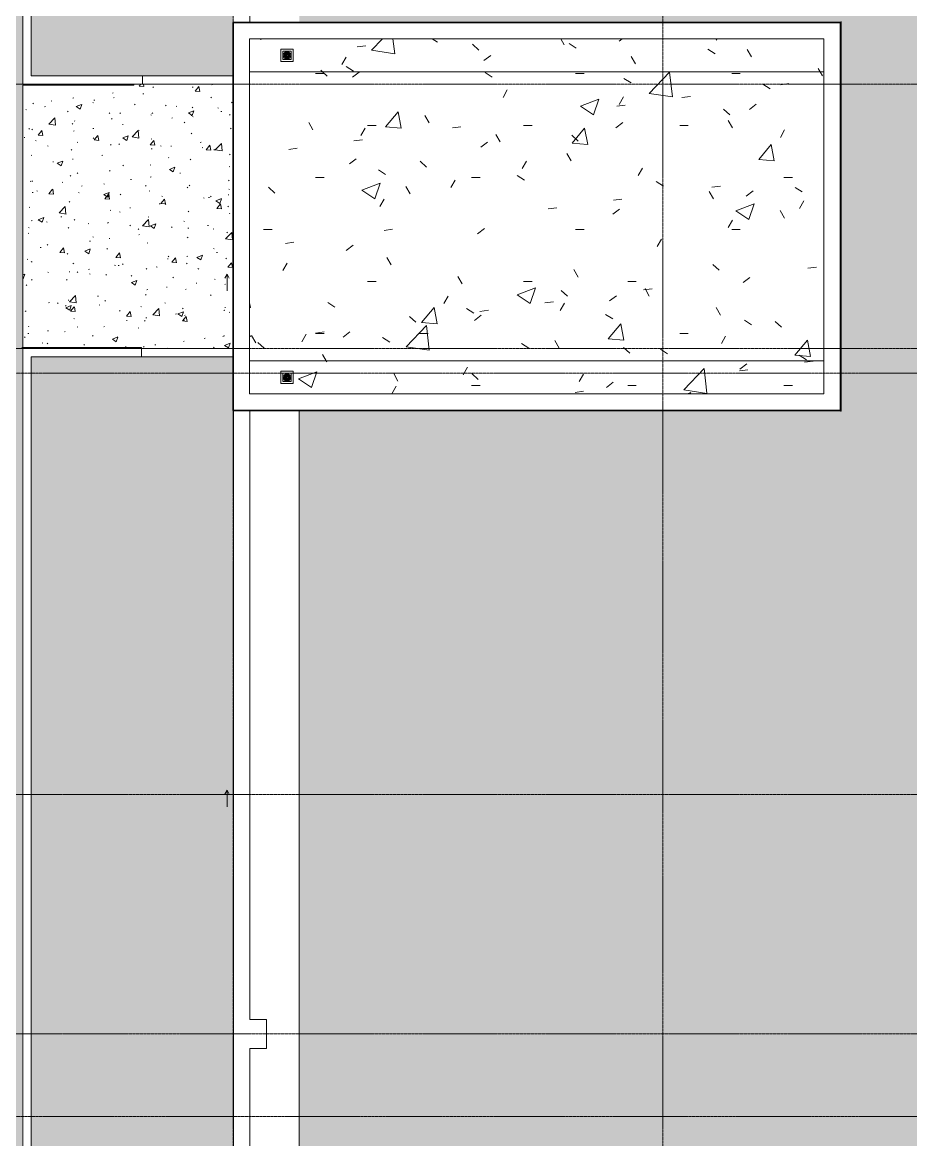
# Model space of a CAD drawing. Header units: millimetres. Extents: x 5117 to 246734, y -48177 to 129208.
# Drawn here: x 31099 to 41853, y 24256 to 37787 of the extents above; entities that cross this region are included whole.
import ezdxf

# ---------------------------------------------------------------- set-up
doc = ezdxf.new("R2010")
doc.units = ezdxf.units.MM
doc.linetypes.add('Grid Line', pattern=[22.225, 12.7, -3.175, 3.175, -3.175])
for name, color, linetype, lineweight in [('0-1', 7, 'Continuous', 5), ('A-DETL-WIDE', 214, 'Continuous', 35), ('A-FLOR', 192, 'Continuous', 9), ('A-FLOR-1', 7, 'Continuous', 9), ('A-FLOR-PATT', 8, 'Continuous', 9), ('A-FLOR-PATT-2', 9, 'Continuous', 9), ('A-FLOR-PATT-3', 10, 'Continuous', 9), ('A-GLAZ', 151, 'Continuous', 9), ('A-WALL', 113, 'Continuous', 9), ('I-WALL', 2, 'Continuous', 9), ('M-EQPM', 50, 'Continuous', 9), ('S-BEAM-1', 7, 'Continuous', 9), ('S-COLS-1', 7, 'Continuous', 9), ('S-GRID-1', 1, 'Grid Line', 9)]:
    doc.layers.add(name, color=color, linetype=linetype, lineweight=lineweight)
pattern_1 = [(0, (0, 0), (2519.68, 629.92), [103.937, -1785.823, 103.937, -1785.823, -10078.72]), (0, (0, 0), (2519.68, 629.92), [-3779.52, 103.937, -3675.583, 103.937, -1785.823, -4409.44]), (0, (0, 0), (2519.68, 629.92), [-9448.8, 103.937, -1155.903, 103.937, -3045.663]), (120, (944.9, 314.96), (-1805.3667, 1867.147), [103.937, -1785.823, 103.937, -11864.543]), (120, (944.9, 314.96), (-1805.3667, 1867.147), [-1993.697, -1785.823, 103.937, -3675.583, -6299.2]), (120, (944.9, 314.96), (-1805.3667, 1867.147), [-7559.04, 103.937, -1785.823, 103.937, -4305.503]), (120, (944.9, 314.96), (-1805.3667, 1867.147), [-9552.737, -1155.903, 103.937, -3045.663]), (240, (1259.84, 1574.8), (-714.3133, -2497.067), [103.937, -1785.823, 103.937, -11864.543]), (240, (1259.84, 1574.8), (-714.3133, -2497.067), [-1993.697, -1785.823, 103.937, -3675.583, -6299.2]), (240, (1259.84, 1574.8), (-714.3133, -2497.067), [-7559.04, 103.937, -1785.823, 103.937, -4305.503]), (240, (1259.84, 1574.8), (-714.3133, -2497.067), [-9552.737, -1155.903, 103.937, -3045.663])]
pattern_2 = [(50, (0, 0), (2259.083, -197.644), [236.22, -2598.42]), (355, (0, 0), (-437.01, 2369.104), [188.976, -2078.736]), (100.451, (188.3, -16.5), (1822.088, 2171.446), [200.756, -2208.317]), (46.184, (0, 630), (3361.38, -521.33), [354.33, -3897.63]), (96.636, (280, 586.5), (2943.79, 3068.1), [301.134, -3312.475]), (351.184, (0, 630), (2943.82, 3068.07), [283.464, -3118.104]), (21, (315, 472.4), (1880.018, -1268.089), [236.22, -2598.42]), (326, (315, 472.4), (766.346, 2283.932), [188.976, -2078.736]), (71.451, (471.6, 366.8), (2646.372, 1015.824), [200.756, -2208.317]), (37.5, (0, 0), (38.299, 1048.482), [103.937, -1949.602, 103.937, -2006.295, -2086.61]), (37.5, (0, 0), (38.299, 1048.482), [-4163.77, 103.937, -1982.673]), (7.5, (0, 0), (828.564, 1242.239), [103.937, -1099.21, 103.937, -1902.358, -795.274]), (7.5, (0, 0), (828.564, 1242.239), [-3209.442, 103.937, -691.337]), (327.5, (-702.4, 0), (1681.327, -71.0387), [103.937, -683.463, 103.937, -2352.751, -3259.836]), (327.5, (-702.4, 0), (1681.327, -71.0387), [-3244.088, 103.937, -3155.9]), (317.5, (-1017.3, 0), (1836.803, 315.291), [103.937, -919.683, 103.937, -1527.556, -2314.956]), (317.5, (-1017.3, 0), (1836.803, 315.291), [-2655.113, 103.937, -2211.02])]

# ---------------------------------------------------------------- blocks, each defined once
blk = doc.blocks.new('NCV_TKTC_KET CAU_rvt-1-TKCS_MB TỔNG THỂ MÁI')
at = {"layer": 'A-FLOR-1'}
for p, q in [((33653, 33087), (33653, 17237)), ((34451, 18037), (34451, 33087))]:
    blk.add_line(p, q, dxfattribs=at)
at = {"layer": 'S-BEAM-1'}
for p, q in [((33851, 37787), (33851, 40237)), ((33653, 33087), (33653, 25712)), ((33853, 25712), (33853, 33087)), ((33653, 25362), (33653, 17587)), ((33853, 17587), (33853, 25362))]:
    blk.add_line(p, q, dxfattribs=at)
at = {"layer": 'S-COLS-1'}
for p, q in [((33653, 25362), (33653, 25712)), ((33853, 25712), (34053, 25712)), ((34053, 25712), (34053, 25362)), ((34053, 25362), (33853, 25362))]:
    blk.add_line(p, q, dxfattribs=at)
blk = doc.blocks.new('THU NUOC - THU NUOC-1275255-TKCS_MB TỔNG THỂ MÁI')
at = {"layer": 'M-EQPM'}
for p, q in [((-66, -71), (-66, 79)), ((-66, 79), (84, 79)), ((59, 54), (-41, 54)), ((-41, 54), (-41, -46)), ((-23, 20), (41, 20)), ((41, 14), (-23, 14)), ((-23, 7), (1, 7)), ((1, 1), (-23, 1)), ((-11, 32), (28, 32)), ((28, 26), (-11, 26)), ((-1, 44), (19, 44)), ((19, 38), (-1, 38)), ((1, 7), (1, 1)), ((17, 1), (17, 7)), ((17, 7), (41, 7)), ((41, 1), (17, 1)), ((59, -46), (59, 54)), ((84, 79), (84, -71)), ((84, -71), (-66, -71)), ((-41, -46), (59, -46)), ((-23, -5), (41, -5)), ((41, -11), (-23, -11)), ((-11, -17), (28, -17)), ((28, -23), (-11, -23)), ((-1, -30), (19, -30)), ((19, -36), (-1, -36))]:
    blk.add_line(p, q, dxfattribs=at)
for centre, radius, start, end in [((9, 4), 45, 0, 180), ((9, 4), 45, 360, 180), ((9, 4), 45, 180, 0), ((9, 4), 45, 180, 360), ((-23, 17), 3, 90, 270), ((-23, 4), 3, 90, 270), ((-11, 29), 3, 90, 270), ((-1, 41), 3, 90, 270), ((19, 41), 3, 270, 90), ((28, 29), 3, 270, 90), ((41, 17), 3, 270, 90), ((41, 4), 3, 270, 90), ((-23, -8), 3, 90, 270), ((-11, -20), 3, 90, 270), ((-1, -33), 3, 90, 270), ((19, -33), 3, 270, 90), ((28, -20), 3, 270, 90), ((41, -8), 3, 270, 90)]:
    blk.add_arc(centre, radius, start, end, dxfattribs=at)
blk = doc.blocks.new('1_FAMILY RVT - W01-WxH 1400x1400xmm-411185-TKCS_MB TỔNG THỂ MÁI')
at = {"layer": 'A-GLAZ'}
for q in [(299.2, -146.99), (299.2, -197.79), (451.6, -172.39)]:
    blk.add_line((248.4, -172.39), q, dxfattribs=at)
blk = doc.blocks.new('1_FAMILY RVT - W01-WxH 1000x3200-3541590-TKCS_MB TỔNG THỂ MÁI')
at = {"layer": 'A-GLAZ'}
for q in [(749.2, -146.99), (749.2, -197.79), (901.6, -172.39)]:
    blk.add_line((698.4, -172.39), q, dxfattribs=at)

msp = doc.modelspace()

# ---------------------------------------------------------------- hatches: boundary and pattern name
at = {"layer": 'A-FLOR-PATT'}
h = msp.add_hatch(dxfattribs=at)
h.set_pattern_fill('FP_14', color=256, style=0, pattern_type=2)
h.set_pattern_definition([(0, (236.2, 15.75), (787.4, 787.4), [118.11, -23.622, 31.496, -23.622, -590.55]), (0, (236.2, 15.75), (787.4, 787.4), [-196.85, 118.11, -472.44]), (0, (196.85, 39.4), (787.4, 787.4), [78.74, -59.055, 118.11, -59.055, -472.44]), (0, (196.85, 39.4), (787.4, 787.4), [-314.96, 78.74, -393.7]), (0, (472.44, 354.3), (787.4, 787.4), [98.425, -39.37, 98.425, -551.18]), (0, (78.74, 511.8), (787.4, 787.4), [39.37, -78.74, 39.37, -629.92]), (90, (157.5, 511.8), (-787.4, 787.4), [70.866, -716.534]), (90, (393.7, 39.4), (-787.4, 787.4), [78.74, -708.66]), (90, (590.55, 354.3), (-787.4, 787.4), [78.74, -708.66]), (45, (496.06, 31.5), (0, 787.4002), [78.74, -1034.812]), (135, (291.34, 31.5), (-787.4002, 6e-14), [78.74, -1034.812]), (63.435, (472.44, 35.43), (-0.0007, 787.4), [78.74, -1681.94]), (75.964, (433.07, 39.37), (-0.00383, 787.3999), [78.74, -3167.793]), (75.964, (629.92, 354.33), (-0.00383, 787.3999), [62.992, -3183.541]), (75.964, (173.23, 511.81), (-0.00383, 787.3999), [55.118, -3191.415]), (104.036, (354.33, 39.37), (0.00383, 787.3999), [78.74, -3167.793]), (104.036, (551.18, 354.33), (0.00383, 787.3999), [62.992, -3183.541]), (104.036, (141.73, 511.81), (0.00383, 787.3999), [55.118, -3191.415]), (116.565, (314.96, 35.43), (0.0007, 787.4), [78.74, -1681.939])])
h.paths.add_polyline_path([(32281.7, 17336.9), (33652.6, 17337), (33650.6, 33737.4), (31203.5, 33737.4), (31203.5, 18236.9), (31211.1, 18125), (31232.5, 18014.4), (31254, 17939.7), (31292.6, 17846.4), (31341.4, 17758.1), (31399.9, 17675.8), (31480, 17589), (31547.2, 17529.8), (31624.7, 17474.9), (31713, 17426.1), (31806.2, 17387.4), (31903.2, 17359.5), (32002.7, 17342.6), (32103.5, 17336.9)])
h.paths.add_polyline_path([(31203.5, 37137.4), (33650.6, 37139.9), (33652.6, 78236.9), (35752.6, 78236.9), (35752.6, 79036.9), (38152.6, 79036.9), (38152.6, 78236.9), (41852.6, 78236.9), (41852.6, 78245.3), (42252.6, 78245.3), (42252.6, 78636.9), (42242.6, 78636.9), (42242.6, 78646.9), (42552.6, 78648.6), (42552.6, 79236.9), (35986, 79234), (35855.3, 79230.6), (35581.2, 79208.4), (35361.5, 79180.4), (35052.5, 79121.6), (34875.3, 79080.5), (34636.6, 79012.2), (34401.7, 78931.9), (34171.2, 78839.8), (33945.6, 78736.2), (33725.5, 78621.2), (33510, 78494.3), (33296.5, 78353), (33092.2, 78202), (32897.2, 78041.7), (32711.6, 77872.5), (32535.6, 77694.7), (32369.5, 77508.9), (32213.4, 77315.4), (32067.7, 77114.8), (31932.5, 76907.4), (31806.3, 76690.2), (31693.9, 76472.3), (31583.6, 76226.6), (31502.6, 76021.4), (31423.8, 75788.4), (31356.8, 75551.8), (31301.8, 75312.4), (31258.9, 75070.6), (31228.2, 74827), (31209.7, 74582.3), (31203.5, 74336.9), (31203.5, 62086.3), (31212.6, 61995.9), (31234, 61917.3), (31258, 61859.3), (31310.6, 61778.9), (31349.9, 61732.8), (31409.6, 61681.8), (31476.5, 61640.8), (31549, 61610.8), (31625.3, 61592.5), (31703.5, 61586.3), (32403.5, 61586.3), (32403.5, 40886.3), (31664.3, 40883.3), (31618.1, 40878.5), (31534.5, 40855.8), (31476.5, 40831.8), (31396, 40779.3), (31349.9, 40739.9), (31299, 40680.2), (31258, 40613.3), (31228, 40540.8), (31209.7, 40464.6), (31203.5, 40386.3), (31203.5, 37743.9)])
h.paths.add_polyline_path([(54507.4, 78236.9), (62552.6, 78236.9), (62432.4, 78384.4), (62310.9, 78513.5), (62159.2, 78651), (62042, 78744.4), (61896, 78845), (61742.9, 78935.1), (61583.3, 79014.3), (61418.9, 79081.8), (61250.4, 79137.3), (61078.8, 79180.8), (60904.8, 79211.9), (60681.2, 79232.3), (60552.6, 79236.9), (46052.6, 79236.9), (46052.6, 78636.9), (46362.6, 78636.9), (46362.6, 78245.3), (46762.4, 78245.3), (46762.4, 78236.9), (54152.6, 78236.9)])
at = {"layer": 'A-FLOR-PATT-2'}
h = msp.add_hatch(dxfattribs=at)
h.set_pattern_fill('FP_1', color=256, style=0, pattern_type=2)
h.set_pattern_definition(pattern_1)
h.paths.add_polyline_path([(116902.6, 18036.9), (126450.6, 18036.9), (126450.6, 33076.9), (119902.6, 33076.9), (119902.6, 37786.9), (126450.6, 37786.9), (126450.6, 77435.3), (119062.6, 77435.3), (119062.6, 70736.9), (114152.6, 70736.9), (114152.6, 77435.3), (106750.6, 77435.3), (106750.6, 70561.9), (108250.6, 70561.9), (108250.6, 54161.9), (112852.7, 54161.9), (112852.7, 53461.9), (112952.6, 53461.9), (112952.6, 52471.9), (116462.6, 52471.9), (116462.6, 44727), (112852.6, 44727), (112852.6, 43735.3), (48052.7, 43735.3), (48052.7, 44727), (44442.6, 44727), (44442.6, 52471.9), (47952.6, 52471.9), (47952.6, 53461.9), (48052.7, 53461.9), (48052.7, 54161.9), (52652.6, 54161.9), (52652.6, 70561.9), (54152.6, 70561.9), (54152.6, 77436.9), (46762.4, 77436.9), (46762.4, 70736.9), (41852.6, 70736.9), (41852.6, 77435.3), (34450.6, 77435.3), (34450.6, 37786.9), (41002.6, 37786.9), (41002.6, 37796.9), (41012.6, 37796.9), (41012.6, 33076.9), (41002.6, 33076.9), (41002.6, 33086.9), (34450.6, 33086.9), (34450.6, 18037.4), (44002.6, 18037.4), (44002.6, 25337.4), (76452.6, 25337.4), (76452.6, 33536.9), (76442.6, 33537.2), (76442.6, 33546.9), (84387.6, 33546.9), (84387.6, 25337.4), (116902.6, 25337.4), (116902.6, 18342.4)])
h.paths.add_polyline_path([(116252.6, 52961.9), (115852.6, 52961.9), (115852.6, 53461.9), (116352.6, 53461.9), (116352.6, 52961.9), (116252.6, 52961.9)])
h.paths.add_polyline_path([(44652.5, 52961.9), (44552.5, 52961.9), (44552.5, 53461.9), (45052.6, 53461.9), (45052.6, 52961.9), (44652.6, 52961.9)])
h.paths.add_polyline_path([(116252.6, 53061.9), (116252.6, 53061.9), (116252.6, 53361.9)])
h.paths.add_polyline_path([(44652.5, 53061.9), (44652.6, 53062), (44652.5, 53361.3)])
h = msp.add_hatch(dxfattribs=at)
h.set_pattern_fill('FP_2', color=256, style=0, pattern_type=2)
h.set_pattern_definition(pattern_2)
h.paths.add_polyline_path([(116902.6, 18036.9), (126450.6, 18036.9), (126450.6, 33076.9), (119902.6, 33076.9), (119902.6, 37786.9), (126450.6, 37786.9), (126450.6, 77435.3), (119062.6, 77435.3), (119062.6, 70736.9), (114152.6, 70736.9), (114152.6, 77435.3), (106750.6, 77435.3), (106750.6, 70561.9), (108250.6, 70561.9), (108250.6, 54161.9), (112852.7, 54161.9), (112852.7, 53461.9), (112952.6, 53461.9), (112952.6, 52471.9), (116462.6, 52471.9), (116462.6, 44727), (112852.6, 44727), (112852.6, 43735.3), (48052.7, 43735.3), (48052.7, 44727), (44442.6, 44727), (44442.6, 52471.9), (47952.6, 52471.9), (47952.6, 53461.9), (48052.7, 53461.9), (48052.7, 54161.9), (52652.6, 54161.9), (52652.6, 70561.9), (54152.6, 70561.9), (54152.6, 77436.9), (46762.4, 77436.9), (46762.4, 70736.9), (41852.6, 70736.9), (41852.6, 77435.3), (34450.6, 77435.3), (34450.6, 37786.9), (41002.6, 37786.9), (41002.6, 37796.9), (41012.6, 37796.9), (41012.6, 33076.9), (41002.6, 33076.9), (41002.6, 33086.9), (34450.6, 33086.9), (34450.6, 18037.4), (44002.6, 18037.4), (44002.6, 25337.4), (76452.6, 25337.4), (76452.6, 33536.9), (76442.6, 33537.2), (76442.6, 33546.9), (84387.6, 33546.9), (84387.6, 25337.4), (116902.6, 25337.4), (116902.6, 18342.4)])
h.paths.add_polyline_path([(116252.6, 52961.9), (115852.6, 52961.9), (115852.6, 53461.9), (116352.6, 53461.9), (116352.6, 52961.9), (116252.6, 52961.9)])
h.paths.add_polyline_path([(44652.5, 52961.9), (44552.5, 52961.9), (44552.5, 53461.9), (45052.6, 53461.9), (45052.6, 52961.9), (44652.6, 52961.9)])
h.paths.add_polyline_path([(116252.6, 53061.9), (116252.6, 53061.9), (116252.6, 53361.9)])
h.paths.add_polyline_path([(44652.5, 53061.9), (44652.6, 53062), (44652.5, 53361.3)])
h = msp.add_hatch(dxfattribs=at)
h.set_pattern_fill('FP_1', color=256, style=0, pattern_type=2)
h.set_pattern_definition(pattern_1)
h.paths.add_polyline_path([(33850.6, 33286.9), (40802.6, 33286.9), (40802.6, 33686.9), (33850.6, 33686.9), (33850.6, 33586.5)])
h.paths.add_polyline_path([(34257.6, 33436.9), (34252.6, 33436.9), (34252.6, 33536.9), (34352.6, 33536.9), (34352.6, 33436.9), (34259.1, 33436.9)])
h.paths.add_polyline_path([(34302.6, 33441.9), (34325.1, 33448), (34325.3, 33459), (34325.3, 33462.3), (34325.1, 33466.7), (34315.3, 33465.3), (34279.8, 33466.8), (34277.7, 33464.4), (34279.8, 33462.3), (34281.3, 33459.3), (34281.3, 33447.5), (34292.8, 33443.2)])
h.paths.add_polyline_path([(34302.6, 33441.9), (34292.8, 33446.9), (34305.6, 33443.5)])
h.paths.add_polyline_path([(34280.1, 33448), (34282.8, 33459.3), (34289.9, 33450.7), (34281.3, 33448.3)])
h.paths.add_polyline_path([(34322.3, 33459.3), (34306.4, 33452.9), (34289.9, 33454.7), (34282.8, 33459.3), (34315.3, 33459.3)])
h.paths.add_polyline_path([(34325.1, 33448), (34317.1, 33452.9), (34322.3, 33459.3), (34323.9, 33452.9)])
h.paths.add_polyline_path([(34302.6, 33531.9), (34312.4, 33527), (34299.5, 33530.4)])
h.paths.add_polyline_path([(34334.7, 33502.2), (34325.3, 33511.6), (34323.9, 33514.6), (34323.8, 33526.4), (34302.6, 33531.9), (34280.1, 33525.9), (34279.8, 33514.9), (34279.8, 33511.6), (34280.1, 33507.2), (34282.8, 33508.6), (34325.3, 33507.1), (34334.4, 33502.3)])
h.paths.add_polyline_path([(34263.6, 33464.4), (34270.7, 33471.7), (34337.3, 33468.9), (34337.3, 33473.2), (34346, 33475.3), (34337.3, 33485.2), (34337.8, 33488.8), (34346, 33498.6), (34338, 33502.2), (34334.4, 33502.2), (34267.9, 33504.9), (34267.2, 33500.5), (34259.1, 33498.6), (34267.9, 33488.2), (34267.3, 33484.6), (34259.1, 33475.3), (34267.2, 33471.7), (34264, 33465.3)])
h.paths.add_polyline_path([(34259.1, 33475.3), (34268.4, 33483.7), (34265.9, 33476.4), (34263.6, 33476)])
h.paths.add_polyline_path([(34346, 33475.3), (34336.8, 33477.7), (34337.7, 33483.7), (34341.5, 33479.8)])
h.paths.add_polyline_path([(34310.6, 33477.7), (34270.5, 33477.7), (34273.9, 33483.7), (34294.6, 33483.7), (34294.6, 33489.7), (34270.5, 33492.2), (34270.7, 33496.2), (34334.7, 33496.2), (34334.4, 33489.7), (34310.6, 33489.7), (34310.6, 33483.7), (34334.7, 33483.7), (34334.4, 33477.7), (34314.2, 33477.7)])
h.paths.add_polyline_path([(34268.4, 33488.8), (34263.6, 33497.8), (34268.4, 33496.2), (34268.4, 33489.7)])
h.paths.add_polyline_path([(34336.8, 33488.8), (34337.3, 33497.1), (34346, 33498.6), (34337.3, 33489.3)])
h.paths.add_polyline_path([(34322.3, 33514.6), (34315.3, 33523.2), (34325.1, 33525.9), (34323.8, 33520.8)])
h.paths.add_polyline_path([(34290.9, 33514.6), (34282.8, 33514.6), (34292.8, 33521), (34315.3, 33519.1), (34322.3, 33514.6), (34292.8, 33514.6)])
h.paths.add_polyline_path([(34282.8, 33514.6), (34282.8, 33525.2), (34288, 33521)])
h.paths.add_polyline_path([(34237.6, 37186.9), (40802.6, 37186.9), (40802.6, 37586.9), (33850.6, 37586.9), (33850.6, 37186.9), (34227, 37186.9)])
h.paths.add_polyline_path([(34259.1, 37336.9), (34252.6, 37336.9), (34252.6, 37436.9), (34352.6, 37436.9), (34352.6, 37336.9), (34263.6, 37336.9)])
h.paths.add_polyline_path([(34302.6, 37341.9), (34325.1, 37348), (34325.3, 37359), (34325.3, 37362.3), (34325.1, 37366.7), (34315.3, 37365.3), (34279.8, 37366.8), (34277.7, 37364.4), (34279.8, 37362.3), (34281.3, 37359.3), (34281.3, 37347.5), (34292.8, 37343.2)])
h.paths.add_polyline_path([(34302.6, 37341.9), (34292.8, 37346.9), (34305.6, 37343.5)])
h.paths.add_polyline_path([(34282.8, 37359.3), (34289.9, 37350.7), (34280.1, 37348), (34281.3, 37353.1)])
h.paths.add_polyline_path([(34322.3, 37359.3), (34306.4, 37352.9), (34289.9, 37354.7), (34282.8, 37359.3), (34315.3, 37359.3)])
h.paths.add_polyline_path([(34325.1, 37348), (34317.1, 37352.9), (34322.3, 37359.3), (34323.9, 37352.9)])
h.paths.add_polyline_path([(34302.6, 37431.9), (34312.4, 37427), (34299.5, 37430.4)])
h.paths.add_polyline_path([(34334.7, 37402.2), (34325.3, 37411.6), (34323.9, 37414.6), (34323.8, 37426.4), (34302.6, 37431.9), (34280.1, 37425.9), (34279.8, 37414.9), (34279.8, 37411.6), (34280.1, 37407.2), (34282.8, 37408.6), (34325.3, 37407.1), (34334.4, 37402.3)])
h.paths.add_polyline_path([(34263.6, 37364.4), (34270.7, 37371.7), (34337.3, 37368.9), (34337.3, 37373.2), (34346, 37375.3), (34337.3, 37385.2), (34337.8, 37388.8), (34346, 37398.6), (34338, 37402.2), (34334.4, 37402.2), (34267.9, 37404.9), (34267.2, 37400.5), (34259.1, 37398.6), (34267.9, 37388.2), (34267.3, 37384.6), (34259.1, 37375.3), (34267.2, 37371.7), (34264, 37365.3)])
h.paths.add_polyline_path([(34259.1, 37375.3), (34268.4, 37383.7), (34265.9, 37376.4), (34263.6, 37376)])
h.paths.add_polyline_path([(34346, 37375.3), (34336.8, 37377.7), (34337.7, 37383.7), (34341.5, 37379.8)])
h.paths.add_polyline_path([(34290.9, 37377.7), (34270.5, 37377.7), (34273.9, 37383.7), (34294.6, 37383.7), (34294.6, 37389.7), (34270.5, 37392.2), (34270.7, 37396.2), (34334.7, 37396.2), (34334.4, 37389.7), (34310.6, 37389.7), (34310.6, 37383.7), (34334.7, 37383.7), (34334.4, 37377.7), (34294.6, 37377.7)])
h.paths.add_polyline_path([(34268.4, 37388.8), (34263.6, 37397.8), (34268.4, 37396.2), (34268.4, 37389.7)])
h.paths.add_polyline_path([(34336.8, 37388.8), (34337.3, 37397.1), (34346, 37398.6), (34337.3, 37389.3)])
h.paths.add_polyline_path([(34322.3, 37414.6), (34315.3, 37423.2), (34325.1, 37425.9), (34323.8, 37420.8)])
h.paths.add_polyline_path([(34315.3, 37414.6), (34282.8, 37414.6), (34292.8, 37421), (34315.3, 37419.1), (34322.3, 37414.6)])
h.paths.add_polyline_path([(34282.8, 37414.6), (34282.8, 37425.2), (34288, 37421)])
h = msp.add_hatch(dxfattribs=at)
h.set_pattern_fill('FP_7', color=256, style=0, pattern_type=2)
h.set_pattern_definition(pattern_2)
h.paths.add_polyline_path([(33850.6, 33286.9), (40802.6, 33286.9), (40802.6, 33686.9), (33850.6, 33686.9), (33850.6, 33586.5)])
h.paths.add_polyline_path([(34257.6, 33436.9), (34252.6, 33436.9), (34252.6, 33536.9), (34352.6, 33536.9), (34352.6, 33436.9), (34259.1, 33436.9)])
h.paths.add_polyline_path([(34302.6, 33441.9), (34325.1, 33448), (34325.3, 33459), (34325.3, 33462.3), (34325.1, 33466.7), (34315.3, 33465.3), (34279.8, 33466.8), (34277.7, 33464.4), (34279.8, 33462.3), (34281.3, 33459.3), (34281.3, 33447.5), (34292.8, 33443.2)])
h.paths.add_polyline_path([(34302.6, 33441.9), (34292.8, 33446.9), (34305.6, 33443.5)])
h.paths.add_polyline_path([(34280.1, 33448), (34282.8, 33459.3), (34289.9, 33450.7), (34281.3, 33448.3)])
h.paths.add_polyline_path([(34322.3, 33459.3), (34306.4, 33452.9), (34289.9, 33454.7), (34282.8, 33459.3), (34315.3, 33459.3)])
h.paths.add_polyline_path([(34325.1, 33448), (34317.1, 33452.9), (34322.3, 33459.3), (34323.9, 33452.9)])
h.paths.add_polyline_path([(34302.6, 33531.9), (34312.4, 33527), (34299.5, 33530.4)])
h.paths.add_polyline_path([(34334.7, 33502.2), (34325.3, 33511.6), (34323.9, 33514.6), (34323.8, 33526.4), (34302.6, 33531.9), (34280.1, 33525.9), (34279.8, 33514.9), (34279.8, 33511.6), (34280.1, 33507.2), (34282.8, 33508.6), (34325.3, 33507.1), (34334.4, 33502.3)])
h.paths.add_polyline_path([(34263.6, 33464.4), (34270.7, 33471.7), (34337.3, 33468.9), (34337.3, 33473.2), (34346, 33475.3), (34337.3, 33485.2), (34337.8, 33488.8), (34346, 33498.6), (34338, 33502.2), (34334.4, 33502.2), (34267.9, 33504.9), (34267.2, 33500.5), (34259.1, 33498.6), (34267.9, 33488.2), (34267.3, 33484.6), (34259.1, 33475.3), (34267.2, 33471.7), (34264, 33465.3)])
h.paths.add_polyline_path([(34259.1, 33475.3), (34268.4, 33483.7), (34265.9, 33476.4), (34263.6, 33476)])
h.paths.add_polyline_path([(34346, 33475.3), (34336.8, 33477.7), (34337.7, 33483.7), (34341.5, 33479.8)])
h.paths.add_polyline_path([(34310.6, 33477.7), (34270.5, 33477.7), (34273.9, 33483.7), (34294.6, 33483.7), (34294.6, 33489.7), (34270.5, 33492.2), (34270.7, 33496.2), (34334.7, 33496.2), (34334.4, 33489.7), (34310.6, 33489.7), (34310.6, 33483.7), (34334.7, 33483.7), (34334.4, 33477.7), (34314.2, 33477.7)])
h.paths.add_polyline_path([(34268.4, 33488.8), (34263.6, 33497.8), (34268.4, 33496.2), (34268.4, 33489.7)])
h.paths.add_polyline_path([(34336.8, 33488.8), (34337.3, 33497.1), (34346, 33498.6), (34337.3, 33489.3)])
h.paths.add_polyline_path([(34322.3, 33514.6), (34315.3, 33523.2), (34325.1, 33525.9), (34323.8, 33520.8)])
h.paths.add_polyline_path([(34290.9, 33514.6), (34282.8, 33514.6), (34292.8, 33521), (34315.3, 33519.1), (34322.3, 33514.6), (34292.8, 33514.6)])
h.paths.add_polyline_path([(34282.8, 33514.6), (34282.8, 33525.2), (34288, 33521)])
h.paths.add_polyline_path([(34237.6, 37186.9), (40802.6, 37186.9), (40802.6, 37586.9), (33850.6, 37586.9), (33850.6, 37186.9), (34227, 37186.9)])
h.paths.add_polyline_path([(34259.1, 37336.9), (34252.6, 37336.9), (34252.6, 37436.9), (34352.6, 37436.9), (34352.6, 37336.9), (34263.6, 37336.9)])
h.paths.add_polyline_path([(34302.6, 37341.9), (34325.1, 37348), (34325.3, 37359), (34325.3, 37362.3), (34325.1, 37366.7), (34315.3, 37365.3), (34279.8, 37366.8), (34277.7, 37364.4), (34279.8, 37362.3), (34281.3, 37359.3), (34281.3, 37347.5), (34292.8, 37343.2)])
h.paths.add_polyline_path([(34302.6, 37341.9), (34292.8, 37346.9), (34305.6, 37343.5)])
h.paths.add_polyline_path([(34282.8, 37359.3), (34289.9, 37350.7), (34280.1, 37348), (34281.3, 37353.1)])
h.paths.add_polyline_path([(34322.3, 37359.3), (34306.4, 37352.9), (34289.9, 37354.7), (34282.8, 37359.3), (34315.3, 37359.3)])
h.paths.add_polyline_path([(34325.1, 37348), (34317.1, 37352.9), (34322.3, 37359.3), (34323.9, 37352.9)])
h.paths.add_polyline_path([(34302.6, 37431.9), (34312.4, 37427), (34299.5, 37430.4)])
h.paths.add_polyline_path([(34334.7, 37402.2), (34325.3, 37411.6), (34323.9, 37414.6), (34323.8, 37426.4), (34302.6, 37431.9), (34280.1, 37425.9), (34279.8, 37414.9), (34279.8, 37411.6), (34280.1, 37407.2), (34282.8, 37408.6), (34325.3, 37407.1), (34334.4, 37402.3)])
h.paths.add_polyline_path([(34263.6, 37364.4), (34270.7, 37371.7), (34337.3, 37368.9), (34337.3, 37373.2), (34346, 37375.3), (34337.3, 37385.2), (34337.8, 37388.8), (34346, 37398.6), (34338, 37402.2), (34334.4, 37402.2), (34267.9, 37404.9), (34267.2, 37400.5), (34259.1, 37398.6), (34267.9, 37388.2), (34267.3, 37384.6), (34259.1, 37375.3), (34267.2, 37371.7), (34264, 37365.3)])
h.paths.add_polyline_path([(34259.1, 37375.3), (34268.4, 37383.7), (34265.9, 37376.4), (34263.6, 37376)])
h.paths.add_polyline_path([(34346, 37375.3), (34336.8, 37377.7), (34337.7, 37383.7), (34341.5, 37379.8)])
h.paths.add_polyline_path([(34290.9, 37377.7), (34270.5, 37377.7), (34273.9, 37383.7), (34294.6, 37383.7), (34294.6, 37389.7), (34270.5, 37392.2), (34270.7, 37396.2), (34334.7, 37396.2), (34334.4, 37389.7), (34310.6, 37389.7), (34310.6, 37383.7), (34334.7, 37383.7), (34334.4, 37377.7), (34294.6, 37377.7)])
h.paths.add_polyline_path([(34268.4, 37388.8), (34263.6, 37397.8), (34268.4, 37396.2), (34268.4, 37389.7)])
h.paths.add_polyline_path([(34336.8, 37388.8), (34337.3, 37397.1), (34346, 37398.6), (34337.3, 37389.3)])
h.paths.add_polyline_path([(34322.3, 37414.6), (34315.3, 37423.2), (34325.1, 37425.9), (34323.8, 37420.8)])
h.paths.add_polyline_path([(34315.3, 37414.6), (34282.8, 37414.6), (34292.8, 37421), (34315.3, 37419.1), (34322.3, 37414.6)])
h.paths.add_polyline_path([(34282.8, 37414.6), (34282.8, 37425.2), (34288, 37421)])
h = msp.add_hatch(dxfattribs=at)
h.set_pattern_fill('FP_1', color=256, style=0, pattern_type=2)
h.set_pattern_definition(pattern_1)
h.paths.add_polyline_path([(40802.6, 33686.9), (40802.6, 37186.9), (33850.6, 37186.9), (33850.6, 33686.9), (34751.2, 33686.9)])
h = msp.add_hatch(dxfattribs=at)
h.set_pattern_fill('FP_7', color=256, style=0, pattern_type=2)
h.set_pattern_definition(pattern_2)
h.paths.add_polyline_path([(40802.6, 33686.9), (40802.6, 37186.9), (33850.6, 37186.9), (33850.6, 33686.9), (34751.2, 33686.9)])
at = {"layer": 'A-FLOR-PATT-3'}
h = msp.add_hatch(dxfattribs=at)
h.set_pattern_fill('FP_24', color=256, style=0, pattern_type=2)
h.set_pattern_definition([(50.044, (109.1, 7.34), (676.5174, -59.4594), [70.805, -778.857]), (354.978, (109.1, 7.34), (-130.876, 710.756), [56.594, -622.531]), (100.433, (165.5, 2.4), (545.6463, 651.3035), [60.225, -662.479]), (46.228, (109.1, 196.3), (1006.617, -156.6435), [106.195, -1168.146]), (96.624, (193, 183.3), (881.567, 920.209), [90.34, -993.738]), (351.155, (109.1, 196.3), (881.576, 920.2), [84.894, -933.838]), (21.022, (203.43, 149.05), (563.0003, -380.559), [70.75, -778.253]), (325.943, (203.4, 149.05), (229.499, 685.117), [56.63, -622.925]), (71.481, (250.35, 117.33), (792.494, 304.5646), [60.211, -662.323]), (37.54, (109.11, 7.34), (11.472, 314.5393), [10.381, -604.917, 10.381, -621.904, -625.207]), (37.54, (109.11, 7.34), (11.472, 314.5393), [-1247.583, 10.381, -614.826]), (7.5, (109.1, 7.34), (248.1243, 372.6105), [10.375, -349.926, 10.375, -590.441, -238.157]), (7.5, (109.1, 7.34), (248.1243, 372.6105), [-961.117, 10.375, -227.782]), (327.444, (-101.22, 7.4), (503.49975, -21.4342), [10.382, -225.564, 10.382, -725.77, -976.816]), (327.444, (-101.22, 7.4), (503.49975, -21.4342), [-972.097, 10.382, -966.435]), (317.442, (-195.54, 7.4), (550.059, 94.4554), [10.385, -296.44, 10.385, -478.646, -693.895]), (317.442, (-195.54, 7.4), (550.059, 94.4554), [-795.855, 10.385, -683.51])])
h.paths.add_polyline_path([(31093.5, 18385.6), (31093.5, 33847.4), (31103.5, 33847.4), (31100.5, 61995.9), (31099.6, 62000.9), (31093.5, 62086.3), (31103.5, 62086.3), (31103.5, 74336.9), (31093.5, 74336.9), (31093.5, 74345.4), (27123.5, 77694.3), (27123.5, 77413.8), (30350.8, 29429)])
h = msp.add_hatch(dxfattribs=at)
h.set_pattern_fill('FP_6', color=256, style=0, pattern_type=2)
h.set_pattern_definition([(50, (0, 0), (677.7247, -59.293), [70.866, -779.526]), (355, (0, 0), (-131.104, 710.731), [56.693, -623.621]), (100.451, (56.5, -4.94), (546.627, 651.434), [60.227, -662.495]), (46.184, (0, 189), (1008.414, -156.399), [106.3, -1169.29]), (96.636, (84, 175.9), (883.138, 920.431), [90.34, -993.743]), (351.184, (0, 189), (883.146, 920.423), [85.04, -935.43]), (21, (94.5, 141.73), (564.0056, -380.426), [70.866, -779.526]), (326, (94.5, 141.7), (229.903, 685.18), [56.693, -623.621]), (71.451, (141.5, 110), (793.912, 304.747), [60.227, -662.495]), (37.5, (0, 0), (11.4894, 314.545), [10.394, -605.668, 10.394, -622.676, -625.983]), (37.5, (0, 0), (11.4894, 314.545), [-1249.131, 10.394, -615.589]), (7.5, (0, 0), (248.569, 372.672), [10.394, -350.55, 10.394, -591.495, -238.582]), (7.5, (0, 0), (248.569, 372.672), [-962.833, 10.394, -228.189]), (327.5, (-210.7, 0), (504.3984, -21.3116), [10.394, -225.826, 10.394, -726.613, -977.951]), (327.5, (-210.7, 0), (504.3984, -21.3116), [-973.226, 10.394, -967.557]), (317.5, (-305.2, 0), (551.041, 94.587), [10.394, -296.692, 10.394, -479.054, -694.487]), (317.5, (-305.2, 0), (551.041, 94.587), [-796.534, 10.394, -684.093])])
h.paths.add_polyline_path([(32542.6, 33837.4), (33650.6, 33837.4), (33650.6, 37037.4), (32447.6, 37037.4), (32447.6, 37027.4), (31103.5, 37027.4), (31103.5, 33847.4), (32542.6, 33847.4), (32542.6, 33837.4)])

# ---------------------------------------------------------------- linework, layer by layer
at = {"layer": 'A-DETL-WIDE'}
for p, q in [((33652.6, 37786.9), (33652.6, 33086.9)), ((41002.6, 37786.9), (33652.6, 37786.9)), ((41002.6, 33086.9), (41002.6, 37786.9)), ((33652.6, 33086.9), (41002.6, 33086.9))]:
    msp.add_line(p, q, dxfattribs=at)
at = {"layer": 'A-FLOR'}
for p, q in [((32552.6, 37137.4), (33650.6, 37137.4)), ((40802.6, 37186.9), (33850.6, 37186.9)), ((31103.5, 37027.4), (31103.5, 33847.4)), ((33650.6, 37037.4), (32552.6, 37037.4)), ((32541.9, 33837.4), (33650.6, 33837.4)), ((33650.6, 33737.4), (32542.6, 33737.4)), ((33850.6, 33686.9), (40802.6, 33686.9))]:
    msp.add_line(p, q, dxfattribs=at)
at = {"layer": 'A-WALL'}
for p, q in [((31103.5, 37037.4), (31103.5, 40386.3)), ((31203.5, 40386.3), (31203.5, 37137.4)), ((33650.6, 33086.9), (33650.6, 37786.9)), ((33650.6, 37786.9), (41002.6, 37786.9)), ((41002.6, 37786.9), (41002.6, 33086.9)), ((33850.6, 37586.9), (33850.6, 33286.9)), ((40802.6, 37586.9), (33850.6, 37586.9)), ((40802.6, 33286.9), (40802.6, 37586.9)), ((31203.5, 37137.4), (32552.6, 37137.4)), ((32552.6, 37137.4), (32552.6, 37037.4)), ((31103.5, 37037.4), (32552.6, 37037.4)), ((32447.6, 37027.4), (31103.5, 37027.4)), ((32447.6, 37027.4), (32447.6, 37037.4)), ((31093.5, 33847.4), (32542.6, 33847.4)), ((31103.5, 33837.4), (32542.6, 33837.4)), ((31103.5, 18236.9), (31103.5, 33837.4)), ((32542.6, 33737.4), (32542.6, 33847.4)), ((32542.6, 33737.4), (31203.5, 33737.4)), ((31203.5, 33737.4), (31203.5, 18236.9)), ((33850.6, 33286.9), (40802.6, 33286.9)), ((41002.6, 33086.9), (33650.6, 33086.9))]:
    msp.add_line(p, q, dxfattribs=at)
at = {"layer": 'I-WALL'}
for p in [(41012.6, 37796.9), (41002.6, 33076.9)]:
    msp.add_line(p, (41012.6, 33076.9), dxfattribs=at)
at = {"layer": 'S-GRID-1'}
for p, q in [((33652.6, 23210.6), (33652.6, 78232.7)), ((38852.6, 23210.6), (38852.6, 78232.7)), ((31601.8, 37036.9), (23851.8, 37036.9)), ((129301.8, 37036.9), (31601.8, 37036.9)), ((31601.8, 33836.9), (23851.8, 33836.9)), ((129301.8, 33836.9), (31601.8, 33836.9)), ((35538.8, 33536.9), (27788.8, 33536.9)), ((125364.8, 33536.9), (35538.8, 33536.9)), ((31601.8, 28436.9), (23851.8, 28436.9)), ((129301.8, 28436.9), (31601.8, 28436.9)), ((31601.8, 25536.9), (23851.8, 25536.9)), ((129301.8, 25536.9), (31601.8, 25536.9)), ((35538.8, 24536.9), (27788.8, 24536.9)), ((125364.8, 24536.9), (35538.8, 24536.9))]:
    msp.add_line(p, q, dxfattribs=at)

# ---------------------------------------------------------------- block references
at = {"layer": '0-1'}
msp.add_blockref('NCV_TKTC_KET CAU_rvt-1-TKCS_MB TỔNG THỂ MÁI', (0, 0), dxfattribs=at)
at = {"layer": 'A-GLAZ'}
for name, p, rotation in [('1_FAMILY RVT - W01-WxH 1000x3200-3541590-TKCS_MB TỔNG THỂ MÁI', (33748.8, 35437.4), 270), ('1_FAMILY RVT - W01-WxH 1400x1400xmm-411185-TKCS_MB TỔNG THỂ MÁI', (33748.8, 28737.4), 269.9999999999999)]:
    msp.add_blockref(name, p, dxfattribs=dict(at, rotation=rotation))
at = {"layer": 'M-EQPM'}
for p in [(34293.8, 37382.5), (34293.8, 33482.5)]:
    msp.add_blockref('THU NUOC - THU NUOC-1275255-TKCS_MB TỔNG THỂ MÁI', p, dxfattribs=at)

doc.saveas('drawing.dxf')
